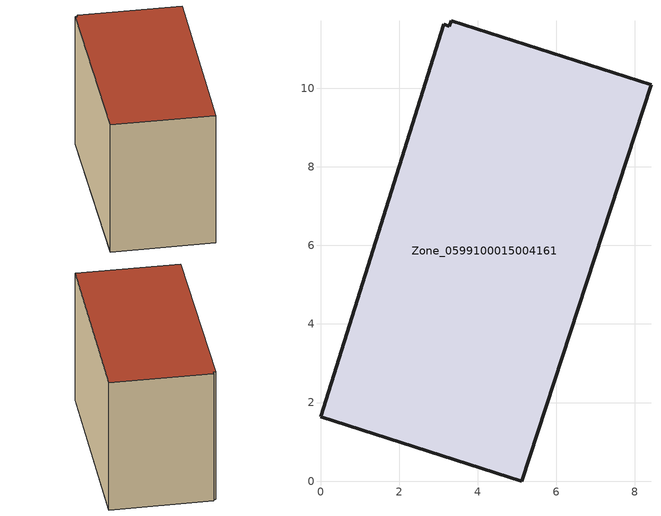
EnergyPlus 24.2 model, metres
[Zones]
Zone_0599100015004161
 floor ground (C_G): 0,1.64 3.14,11.62 3.27,11.58 3.32,11.71 8.41,10.09 5.12,0 z0.91
 wall outside (C_F): 5.12,0 8.41,10.09 3.32,11.71 3.27,11.58 3.14,11.62 0,1.64 5.12,0 z0.91:8.4
 roof outside (C_R): 3.14,11.62 0,1.64 5.12,0 8.41,10.09 3.32,11.71 3.27,11.58 z8.4
[BUILDING]
Pand.0599100015004161: North Axis=0; Terrain=City; Loads Convergence Tolerance Value=0.04; Temperature Convergence Tolerance Value=0.4; Solar Distribution=FullExterior; Maximum Number of Warmup Days=25; Minimum Number of Warmup Days=1
[Site:Location]
Rotterdam.The.Hague.AP_ZH_NLD Design_Conditions: Latitude=51.96; Longitude=4.45; Time Zone=1; Elevation=-4.5
[SITE:GROUNDTEMPERATURE:BUILDINGSURFACE]
18, 18, 18, 18, 18, 18, 18, 18, 18, 18, 18, 18
[MATERIAL] Thermal Absorptance=0.9; Solar Absorptance=0.7; Visible Absorptance=0.7
Name | Roughness | Thickness | Conductivity | Density | Specific Heat
G.TI.1965-1974 | MediumSmooth | 0.15 | 0.882353 | 540 | 1210
F.TI.1965-1974 | Rough | 0.3 | 0.697674 | 1920 | 840
R.TI.1965-1974 | MediumRough | 0.2 | 0.232558 | 1500 | 1000
[CONSTRUCTION]
C_G: G.TI.1965-1974
C_F: F.TI.1965-1974
C_R: R.TI.1965-1974
[ZONE]
Zone_0599100015004161: Type=1; Multiplier=1; Ceiling Height=Autocalculate; Volume=Autocalculate; Floor Area=autocalculate; Part of Total Floor Area=Yes
[ZONEINFILTRATION:DESIGNFLOWRATE]
Infil_Zone_0599100015004161: Zone or ZoneList or Space or SpaceList=Zone_0599100015004161; Schedule=AlwaysOn; Design Flow Rate Calculation Method=Flow/Area; Flow Rate per Floor Area=0.003; Constant Term Coefficient=1; Temperature Term Coefficient=0; Velocity Term Coefficient=0; Velocity Squared Term Coefficient=0
[HVACTEMPLATE:ZONE:IDEALLOADSAIRSYSTEM]
Zone_0599100015004161: Maximum Heating Supply Air Temperature=50; Minimum Cooling Supply Air Temperature=13; Maximum Heating Supply Air Humidity Ratio=0.0156; Minimum Cooling Supply Air Humidity Ratio=0.0077; Heating Limit=NoLimit; Cooling Limit=NoLimit; Dehumidification Control Type=ConstantSensibleHeatRatio; Cooling Sensible Heat Ratio=0.7; Dehumidification Setpoint=60; Humidification Control Type=None; Humidification Setpoint=30; Outdoor Air Method=None; Outdoor Air Flow Rate per Person=0.00944; Outdoor Air Flow Rate per Zone Floor Area=0; Outdoor Air Flow Rate per Zone=0; Demand Controlled Ventilation Type=None; Outdoor Air Economizer Type=NoEconomizer; Heat Recovery Type=None; Sensible Heat Recovery Effectiveness=0.7; Latent Heat Recovery Effectiveness=0.65
[ZONECONTROL:THERMOSTAT]
ThermostatControl_Zone_0599100015004161: Zone or ZoneList=Zone_0599100015004161; Control Type Schedule=DualSetpointControlType; Control 1=Thermostat_Zone_0599100015004161; Temperature Difference Between Cutout And Setpoint=0
[THERMOSTATSETPOINT:DUALSETPOINT]
Thermostat_Zone_0599100015004161: Heating Setpoint Temperature Schedule=HeatingSetpoint_Zone_0599100015004161; Cooling Setpoint Temperature Schedule=CoolingSetpoint_Zone_0599100015004161
[SCHEDULE:COMPACT]
HeatingSetpoint_Zone_0599100015004161: Through: 12/31, For: AllDays, Until: 24:00, 21
CoolingSetpoint_Zone_0599100015004161: Through: 12/31, For: AllDays, Until: 24:00, 24
DualSetpointControlType: Through: 12/31, For: AllDays, Until: 24:00, 4
AlwaysOn: Through: 12/31, For: AllDays, Until: 24:00, 1
